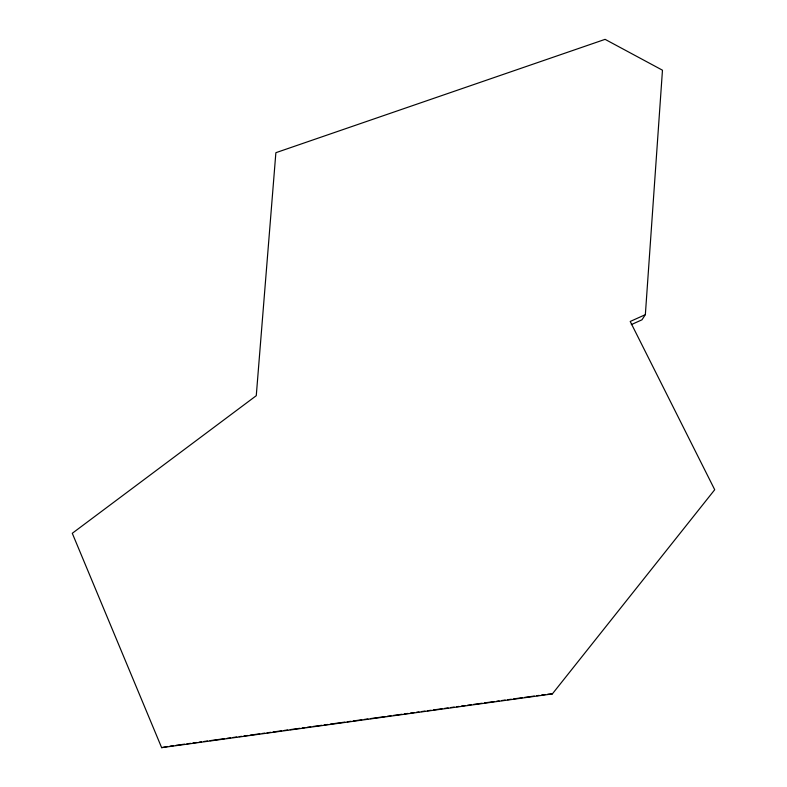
<?xml version="1.0" encoding="UTF-8"?>
<svg xmlns="http://www.w3.org/2000/svg" width="787" height="787" viewBox="0 0 787 787"><rect width="100%" height="100%" fill="white"/><g stroke="black" fill="none" stroke-linecap="round" stroke-linejoin="round"><path stroke-width="1.18" d="M645.35 314.662L662.467 70.2L605.095 39.35L275.873 152.698L256.267 395.694L72.286 533.291L161.64 747.65L552.346 693.918L714.714 489.73L630.21 321.47L645.35 314.662L641.966 319.817L631.302 324.618M161.64 747.65L167.513 746.499M169.943 746.165L173.593 745.663M176.022 745.328L184.522 744.158M186.952 743.833L190.592 743.331M193.022 742.997L196.671 742.495M199.101 742.161L201.521 741.826M203.951 741.492L207.601 740.99M210.031 740.656L224.6 738.649M227.03 738.314L230.68 737.812M233.109 737.478L236.749 736.976M239.179 736.642L241.609 736.307M244.039 735.973L247.679 735.481M250.109 735.147L259.828 733.809M262.258 733.474L264.688 733.14M267.118 732.805L270.758 732.303M273.187 731.969L281.687 730.798M284.117 730.464L287.767 729.962M290.196 729.628L299.906 728.29M302.336 727.955L304.766 727.621M307.196 727.296L310.835 726.794M313.265 726.46L321.775 725.289M324.205 724.955L327.845 724.453M330.274 724.119L344.854 722.112M347.274 721.777L350.923 721.276M353.353 720.941L361.853 719.771M364.283 719.436L367.923 718.944M370.352 718.61L384.932 716.603M387.361 716.268L391.001 715.767M393.431 715.432L401.931 714.262M404.361 713.927L408.01 713.425M410.44 713.091L414.08 712.589M416.51 712.255L418.94 711.92M421.37 711.586L425.01 711.084M427.439 710.759L431.089 710.258M433.519 709.923L442.019 708.753M444.448 708.418L448.088 707.916M450.518 707.582L454.168 707.08M456.598 706.746L459.018 706.411M461.448 706.077L465.097 705.575M467.527 705.241L471.167 704.739M473.597 704.404L482.097 703.234M484.526 702.899L494.246 701.571M496.676 701.237L499.106 700.902M501.535 700.568L505.175 700.066M507.605 699.732L511.255 699.23M513.675 698.895L522.184 697.725M524.614 697.39L534.324 696.052M536.754 695.718L539.184 695.383M541.613 695.049L545.263 694.547M547.693 694.223L552.346 693.918"/></g></svg>
